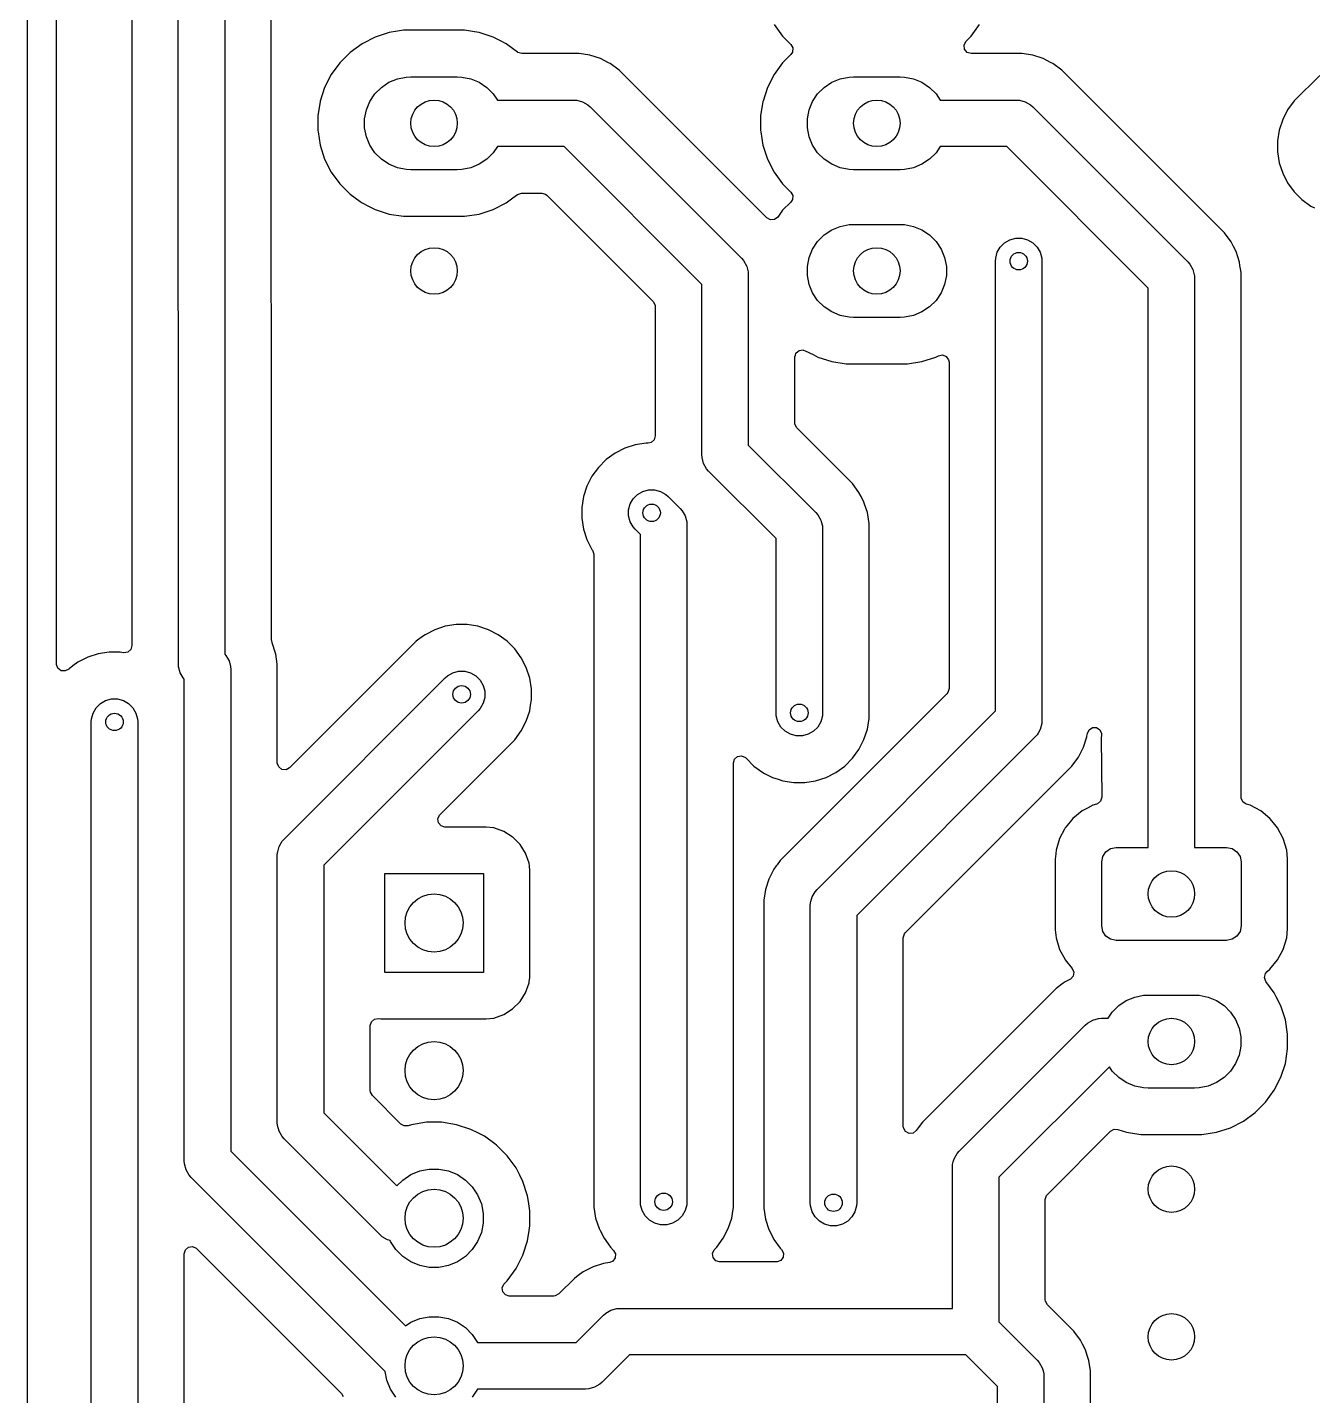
# Model space of a CAD drawing. Extents: x 44.5 to 133, y -119 to -55.5.
# Drawn here: x 44.5 to 66.62, y -96.09 to -72.55 of the extents above; entities that cross this region are included whole.
import ezdxf

# ---------------------------------------------------------------- set-up
doc = ezdxf.new("R2010")
doc.units = 0
doc.layers.add('BLACK', color=7, linetype='CONTINUOUS')

msp = doc.modelspace()

# ---------------------------------------------------------------- linework, layer by layer
at = {"layer": 'BLACK', "linetype": 'CONTINUOUS'}
for p, q in [((44.5, -119), (44.5, -55.5)), ((45.0005, -83.502375), (45.0005, -56.1245)), ((46.2968, -63.282357), (46.2968, -77.497636)), ((47.0973, -77.403156), (47.0973, -63.376844)), ((47.8973, -63.54253), (47.8973, -77.364661)), ((48.6978, -77.284565), (48.6978, -63.925468)), ((57.351132, -72.498848), (57.499201, -72.702649)), ((60.740793, -72.702656), (60.88887, -72.498845)), ((50.485616, -72.71676), (50.261151, -72.831132)), ((50.725214, -72.63891), (50.485616, -72.71676)), ((50.868555, -72.616207), (50.725214, -72.63891)), ((50.974038, -72.5995), (50.868555, -72.616207)), ((52.025962, -72.5995), (50.974038, -72.5995)), ((52.194228, -72.626151), (52.025962, -72.5995)), ((52.274785, -72.63891), (52.194228, -72.626151)), ((52.514383, -72.71676), (52.274785, -72.63891)), ((52.653842, -72.787819), (52.514383, -72.71676)), ((57.499201, -72.702649), (57.499205, -72.702654)), ((57.499205, -72.702654), (57.63887, -72.842319)), ((60.65563, -72.787819), (60.697488, -72.745961)), ((60.697488, -72.745961), (60.740793, -72.702656)), ((50.057345, -72.979205), (49.879205, -73.157345)), ((50.05735, -72.979201), (50.057345, -72.979205)), ((50.261151, -72.831132), (50.05735, -72.979201)), ((52.738845, -72.83113), (52.653842, -72.787819)), ((52.738847, -72.831131), (52.738845, -72.83113)), ((52.738848, -72.831132), (52.738847, -72.831131)), ((52.937993, -72.975818), (52.738848, -72.831132)), ((52.943839, -72.979815), (52.937993, -72.975818)), ((53.010878, -72.9995), (52.943839, -72.979815)), ((57.63887, -72.842319), (57.672355, -72.903642)), ((57.667371, -72.973334), (57.63887, -73.017681)), ((57.672355, -72.903642), (57.667371, -72.973334)), ((60.620573, -72.857853), (60.649598, -72.794297)), ((60.630517, -72.927011), (60.620573, -72.857853)), ((60.676272, -72.979815), (60.630517, -72.927011)), ((60.649598, -72.794297), (60.65563, -72.787819)), ((60.743311, -72.9995), (60.676272, -72.979815)), ((49.879201, -73.15735), (49.731132, -73.361151)), ((49.879205, -73.157345), (49.879201, -73.15735)), ((53.996181, -72.9995), (53.010878, -72.9995)), ((53.996186, -72.9995), (53.996181, -72.9995)), ((54.182818, -73.029059), (53.996186, -72.9995)), ((54.362536, -73.087454), (54.182818, -73.029059)), ((54.499713, -73.15735), (54.362536, -73.087454)), ((54.530899, -73.17324), (54.499713, -73.15735)), ((54.683774, -73.28431), (54.530899, -73.17324)), ((57.499201, -73.15735), (57.351132, -73.361151)), ((57.499205, -73.157345), (57.499201, -73.15735)), ((57.63887, -73.017681), (57.499205, -73.157345)), ((61.616181, -72.9995), (60.743311, -72.9995)), ((61.616186, -72.9995), (61.616181, -72.9995)), ((61.802818, -73.029059), (61.616186, -72.9995)), ((61.982536, -73.087454), (61.802818, -73.029059)), ((62.119713, -73.15735), (61.982536, -73.087454)), ((62.150899, -73.17324), (62.119713, -73.15735)), ((62.303774, -73.28431), (62.150899, -73.17324)), ((49.731132, -73.361151), (49.61676, -73.585616)), ((50.722883, -73.494463), (50.867772, -73.434448)), ((50.867772, -73.434448), (51.021586, -73.403852)), ((51.021586, -73.403852), (51.1, -73.4)), ((51.1, -73.4), (51.9, -73.4)), ((51.9, -73.4), (51.978414, -73.403852)), ((51.978414, -73.403852), (52.132228, -73.434448)), ((52.132228, -73.434448), (52.277117, -73.494463)), ((54.683776, -73.284312), (54.683774, -73.28431)), ((57.227212, -75.827748), (54.683776, -73.284312)), ((57.351132, -73.361151), (57.23676, -73.585616)), ((58.342883, -73.494463), (58.487772, -73.434448)), ((58.487772, -73.434448), (58.641586, -73.403852)), ((58.641586, -73.403852), (58.72, -73.4)), ((58.72, -73.4), (59.52, -73.4)), ((59.52, -73.4), (59.598414, -73.403852)), ((59.598414, -73.403852), (59.752228, -73.434448)), ((59.752228, -73.434448), (59.897117, -73.494463)), ((65.10569, -76.086226), (62.303774, -73.28431)), ((66.741481, -73.375355), (66.301612, -73.815223)), ((49.61676, -73.585616), (49.541835, -73.816213)), ((50.481592, -73.692485), (50.592485, -73.581592)), ((50.592485, -73.581592), (50.722883, -73.494463)), ((52.277117, -73.494463), (52.407515, -73.581592)), ((52.407515, -73.581592), (52.518408, -73.692485)), ((57.23676, -73.585616), (57.161835, -73.816213)), ((58.101592, -73.692485), (58.212485, -73.581592)), ((58.212485, -73.581592), (58.342883, -73.494463)), ((59.897117, -73.494463), (60.027515, -73.581592)), ((60.027515, -73.581592), (60.138408, -73.692485)), ((49.53891, -73.825215), (49.4995, -74.074038)), ((49.541835, -73.816213), (49.53891, -73.825215)), ((50.334448, -73.967772), (50.394463, -73.822883)), ((50.394463, -73.822883), (50.481592, -73.692485)), ((52.518408, -73.692485), (52.590247, -73.8)), ((52.590247, -73.8), (53.9017, -73.8)), ((53.9017, -73.8), (53.95391, -73.803422)), ((53.95391, -73.803422), (54.054774, -73.830448)), ((54.054774, -73.830448), (54.145205, -73.882659)), ((54.145205, -73.882659), (54.184543, -73.917157)), ((54.184543, -73.917157), (56.790643, -76.523257)), ((57.15891, -73.825215), (57.1195, -74.074038)), ((57.161835, -73.816213), (57.15891, -73.825215)), ((57.954448, -73.967772), (58.014463, -73.822883)), ((58.014463, -73.822883), (58.101592, -73.692485)), ((60.138408, -73.692485), (60.210247, -73.8)), ((60.210247, -73.8), (61.5217, -73.8)), ((61.5217, -73.8), (61.57391, -73.803422)), ((61.57391, -73.803422), (61.674774, -73.830448)), ((61.674774, -73.830448), (61.765205, -73.882659)), ((61.765205, -73.882659), (61.804543, -73.917157)), ((61.804543, -73.917157), (64.472843, -76.585457)), ((66.301612, -73.815223), (66.19054, -73.9681)), ((49.4995, -74.074038), (49.4995, -74.325962)), ((50.303852, -74.121586), (50.334448, -73.967772)), ((50.303852, -74.278414), (50.303852, -74.121586)), ((57.1195, -74.074038), (57.1195, -74.325962)), ((57.923852, -74.121586), (57.954448, -73.967772)), ((57.923852, -74.278414), (57.923852, -74.121586)), ((66.104754, -74.136463), (66.046359, -74.316181)), ((66.19054, -73.9681), (66.104754, -74.136463)), ((49.4995, -74.325962), (49.503238, -74.34956)), ((49.503238, -74.34956), (49.53891, -74.574785)), ((50.334448, -74.432228), (50.303852, -74.278414)), ((57.1195, -74.325962), (57.123238, -74.34956)), ((57.123238, -74.34956), (57.15891, -74.574785)), ((57.954448, -74.432228), (57.923852, -74.278414)), ((66.046359, -74.316181), (66.0168, -74.502813)), ((49.53891, -74.574785), (49.61676, -74.814383)), ((50.394463, -74.577117), (50.334448, -74.432228)), ((50.481592, -74.707515), (50.394463, -74.577117)), ((52.590247, -74.6), (52.518408, -74.707515)), ((53.736014, -74.6), (52.590247, -74.6)), ((56.1078, -76.971786), (53.736014, -74.6)), ((57.15891, -74.574785), (57.23676, -74.814383)), ((58.014463, -74.577117), (57.954448, -74.432228)), ((58.101592, -74.707515), (58.014463, -74.577117)), ((60.210247, -74.6), (60.138408, -74.707515)), ((61.356014, -74.6), (60.210247, -74.6)), ((63.79, -77.033986), (61.356014, -74.6)), ((66.0168, -74.502813), (66.0168, -74.691786)), ((49.61676, -74.814383), (49.731132, -75.038848)), ((50.592485, -74.818408), (50.481592, -74.707515)), ((50.722883, -74.905537), (50.592485, -74.818408)), ((52.407515, -74.818408), (52.277117, -74.905537)), ((52.518408, -74.707515), (52.407515, -74.818408)), ((57.23676, -74.814383), (57.351132, -75.038848)), ((58.212485, -74.818408), (58.101592, -74.707515)), ((58.342883, -74.905537), (58.212485, -74.818408)), ((60.027515, -74.818408), (59.897117, -74.905537)), ((60.138408, -74.707515), (60.027515, -74.818408)), ((66.0168, -74.691786), (66.046359, -74.878418)), ((49.731132, -75.038848), (49.879201, -75.242649)), ((50.867772, -74.965552), (50.722883, -74.905537)), ((51.021586, -74.996148), (50.867772, -74.965552)), ((51.1, -75), (51.021586, -74.996148)), ((51.9, -75), (51.1, -75)), ((51.978414, -74.996148), (51.9, -75)), ((52.132228, -74.965552), (51.978414, -74.996148)), ((52.277117, -74.905537), (52.132228, -74.965552)), ((57.351132, -75.038848), (57.499201, -75.242649)), ((58.487772, -74.965552), (58.342883, -74.905537)), ((58.641586, -74.996148), (58.487772, -74.965552)), ((58.72, -75), (58.641586, -74.996148)), ((59.52, -75), (58.72, -75)), ((59.598414, -74.996148), (59.52, -75)), ((59.752228, -74.965552), (59.598414, -74.996148)), ((59.897117, -74.905537), (59.752228, -74.965552)), ((66.046359, -74.878418), (66.104754, -75.058136)), ((66.104754, -75.058136), (66.19054, -75.226499)), ((49.879201, -75.242649), (49.879205, -75.242654)), ((49.879205, -75.242654), (50.057345, -75.420794)), ((57.499201, -75.242649), (57.499205, -75.242654)), ((57.499205, -75.242654), (57.63887, -75.382319)), ((66.19054, -75.226499), (66.30161, -75.379374)), ((50.057345, -75.420794), (50.05735, -75.420798)), ((50.05735, -75.420798), (50.229594, -75.54594)), ((50.229594, -75.54594), (50.261155, -75.56887)), ((50.261155, -75.56887), (50.36947, -75.624059)), ((52.514379, -75.683241), (52.738845, -75.56887)), ((52.738845, -75.56887), (52.854986, -75.484489)), ((52.854986, -75.484489), (52.937993, -75.424182)), ((52.937993, -75.424182), (53.003799, -75.400702)), ((53.003799, -75.400702), (53.010878, -75.4005)), ((53.010878, -75.4005), (53.353074, -75.4005)), ((53.353074, -75.4005), (53.420113, -75.420185)), ((53.420113, -75.420185), (53.440755, -75.436819)), ((53.440755, -75.436819), (55.270981, -77.267045)), ((57.63887, -75.557681), (57.499205, -75.697345)), ((57.63887, -75.382319), (57.672355, -75.443642)), ((57.667371, -75.513334), (57.63887, -75.557681)), ((57.672355, -75.443642), (57.667371, -75.513334)), ((66.30161, -75.379374), (66.435226, -75.51299)), ((66.435226, -75.51299), (66.588101, -75.62406)), ((50.36947, -75.624059), (50.485616, -75.683239)), ((50.485616, -75.683239), (50.485618, -75.683239)), ((50.485618, -75.683239), (50.485621, -75.683241)), ((50.485621, -75.683241), (50.725215, -75.76109)), ((50.725215, -75.76109), (50.974038, -75.8005)), ((50.974038, -75.8005), (50.974039, -75.8005)), ((50.974039, -75.8005), (52.025961, -75.8005)), ((52.025961, -75.8005), (52.025962, -75.8005)), ((52.025962, -75.8005), (52.274785, -75.76109)), ((52.274785, -75.76109), (52.514379, -75.683241)), ((57.499205, -75.697345), (57.415211, -75.812953)), ((66.588101, -75.62406), (66.652769, -75.65701)), ((57.228472, -75.828991), (57.227212, -75.827748)), ((57.290267, -75.861597), (57.228472, -75.828991)), ((57.359881, -75.855618), (57.290267, -75.861597)), ((57.415211, -75.812953), (57.359881, -75.855618)), ((58.212485, -76.121592), (58.342883, -76.034463)), ((58.342883, -76.034463), (58.487772, -75.974448)), ((58.487772, -75.974448), (58.641586, -75.943852)), ((58.641586, -75.943852), (58.72, -75.94)), ((58.72, -75.94), (59.52, -75.94)), ((59.52, -75.94), (59.598414, -75.943852)), ((59.598414, -75.943852), (59.752228, -75.974448)), ((59.752228, -75.974448), (59.897117, -76.034463)), ((59.897117, -76.034463), (60.027515, -76.121592)), ((58.014463, -76.362883), (58.101592, -76.232485)), ((58.101592, -76.232485), (58.212485, -76.121592)), ((60.027515, -76.121592), (60.138408, -76.232485)), ((60.138408, -76.232485), (60.225537, -76.362883)), ((61.245159, -76.329195), (61.318995, -76.255359)), ((61.318995, -76.255359), (61.409427, -76.203148)), ((61.409427, -76.203148), (61.51029, -76.176122)), ((61.51029, -76.176122), (61.61471, -76.176122)), ((61.61471, -76.176122), (61.715573, -76.203148)), ((61.715573, -76.203148), (61.806005, -76.255359)), ((61.806005, -76.255359), (61.879841, -76.329195)), ((65.21676, -76.239101), (65.10569, -76.086226)), ((65.25729, -76.318647), (65.21676, -76.239101)), ((57.923852, -76.661586), (57.954448, -76.507772)), ((57.954448, -76.507772), (58.014463, -76.362883)), ((60.225537, -76.362883), (60.285552, -76.507772)), ((60.285552, -76.507772), (60.316148, -76.661586)), ((61.165922, -76.52049), (61.192948, -76.419627)), ((61.192948, -76.419627), (61.245159, -76.329195)), ((61.879841, -76.329195), (61.932052, -76.419627)), ((61.932052, -76.419627), (61.959078, -76.52049)), ((65.302545, -76.407463), (65.25729, -76.318647)), ((65.302545, -76.407465), (65.302545, -76.407463)), ((65.302547, -76.407468), (65.302545, -76.407465)), ((65.36094, -76.587182), (65.302547, -76.407468)), ((56.790643, -76.523257), (56.825141, -76.562595)), ((56.825141, -76.562595), (56.877352, -76.653026)), ((56.877352, -76.653026), (56.879732, -76.66191)), ((56.879732, -76.66191), (56.904378, -76.75389)), ((57.923852, -76.818414), (57.923852, -76.661586)), ((60.316148, -76.661586), (60.316148, -76.818414)), ((61.1625, -76.5727), (61.165922, -76.52049)), ((61.1625, -84.310914), (61.1625, -76.5727)), ((61.959078, -76.52049), (61.9625, -76.5727)), ((61.9625, -76.5727), (61.9625, -84.4766)), ((64.472843, -76.585457), (64.507341, -76.624795)), ((64.507341, -76.624795), (64.559552, -76.715226)), ((64.559552, -76.715226), (64.583901, -76.8061)), ((65.3702, -76.645651), (65.36094, -76.587182)), ((65.384253, -76.734377), (65.3702, -76.645651)), ((65.384253, -76.734378), (65.384253, -76.734377)), ((65.3905, -76.773819), (65.384253, -76.734378)), ((56.1078, -79.901), (56.1078, -76.971786)), ((56.904378, -76.75389), (56.9078, -76.8061)), ((56.9078, -76.8061), (56.9078, -79.735314)), ((57.954448, -76.972228), (57.923852, -76.818414)), ((58.014463, -77.117117), (57.954448, -76.972228)), ((60.285552, -76.972228), (60.225537, -77.117117)), ((60.316148, -76.818414), (60.285552, -76.972228)), ((64.583901, -76.8061), (64.586578, -76.81609)), ((64.586578, -76.81609), (64.59, -76.8683)), ((64.59, -76.8683), (64.59, -86.66)), ((65.3905, -85.796253), (65.3905, -76.773819)), ((58.101592, -77.247515), (58.014463, -77.117117)), ((60.225537, -77.117117), (60.138408, -77.247515)), ((63.79, -86.66), (63.79, -77.033986)), ((47.1, -77.44435), (47.0973, -77.403156)), ((47.1, -83.5), (47.1, -77.44435)), ((47.8973, -77.364661), (47.9, -77.405856)), ((47.9, -77.405856), (47.9, -83.336581)), ((48.699326, -77.30396), (48.6978, -77.284565)), ((48.7005, -77.311373), (48.699326, -77.30396)), ((48.7005, -83.084792), (48.7005, -77.311373)), ((55.270981, -77.267045), (55.304466, -77.328368)), ((55.304466, -77.328368), (55.3073, -77.354726)), ((55.3073, -77.354726), (55.3073, -79.578)), ((58.212485, -77.358408), (58.101592, -77.247515)), ((58.342883, -77.445537), (58.212485, -77.358408)), ((58.487772, -77.505552), (58.342883, -77.445537)), ((59.897117, -77.445537), (59.752228, -77.505552)), ((60.027515, -77.358408), (59.897117, -77.445537)), ((60.138408, -77.247515), (60.027515, -77.358408)), ((46.2968, -77.497636), (46.297973, -77.505042)), ((46.297973, -77.505042), (46.2995, -77.52444)), ((46.2995, -77.52444), (46.2995, -83.186786)), ((58.641586, -77.536148), (58.487772, -77.505552)), ((58.72, -77.54), (58.641586, -77.536148)), ((59.52, -77.54), (58.72, -77.54)), ((59.598414, -77.536148), (59.52, -77.54)), ((59.752228, -77.505552), (59.598414, -77.536148)), ((57.718861, -78.187178), (57.727985, -78.156106)), ((57.727985, -78.156106), (57.730064, -78.154304)), ((57.730064, -78.154304), (57.730952, -78.151699)), ((57.730952, -78.151699), (57.756321, -78.131552)), ((57.756321, -78.131552), (57.780789, -78.110351)), ((57.780789, -78.110351), (57.783511, -78.109959)), ((57.783511, -78.109959), (57.785667, -78.108248)), ((57.785667, -78.108248), (57.817887, -78.105016)), ((57.817887, -78.105016), (57.849947, -78.100407)), ((57.849947, -78.100407), (57.853288, -78.101466)), ((57.853288, -78.101466), (57.855188, -78.101276)), ((57.855188, -78.101276), (57.888589, -78.112658)), ((57.888589, -78.112658), (58.021467, -78.180362)), ((57.7083, -78.223145), (57.709075, -78.220504)), ((57.7083, -79.352374), (57.7083, -78.223145)), ((57.708414, -78.217834), (57.718861, -78.187178)), ((57.709075, -78.220504), (57.708414, -78.217834)), ((58.021467, -78.180362), (58.105616, -78.223239)), ((58.105616, -78.223239), (58.105618, -78.223239)), ((58.105618, -78.223239), (58.105621, -78.223241)), ((58.105621, -78.223241), (58.345215, -78.30109)), ((58.345215, -78.30109), (58.594038, -78.3405)), ((58.594038, -78.3405), (58.594039, -78.3405)), ((58.594039, -78.3405), (59.645961, -78.3405)), ((59.645961, -78.3405), (59.645962, -78.3405)), ((59.645962, -78.3405), (59.894785, -78.30109)), ((59.894785, -78.30109), (60.134379, -78.223241)), ((60.134379, -78.223241), (60.181705, -78.199126)), ((60.181705, -78.199126), (60.250374, -78.186231)), ((60.250374, -78.186231), (60.315114, -78.212507)), ((60.315114, -78.212507), (60.355372, -78.269613)), ((60.355372, -78.269613), (60.362, -78.309612)), ((60.362, -78.309612), (60.362, -83.927974)), ((57.711134, -79.378732), (57.7083, -79.352374)), ((57.744619, -79.440055), (57.711134, -79.378732)), ((58.568073, -80.26351), (57.744619, -79.440055)), ((54.783263, -79.789954), (54.6149, -79.87574)), ((54.962981, -79.731559), (54.783263, -79.789954)), ((55.149614, -79.702), (54.962981, -79.731559)), ((55.1833, -79.702), (55.149614, -79.702)), ((55.234811, -79.690794), (55.1833, -79.702)), ((55.287615, -79.645039), (55.234811, -79.690794)), ((55.3073, -79.578), (55.287615, -79.645039)), ((56.9078, -79.735314), (58.068843, -80.896357)), ((54.462023, -79.986812), (54.328412, -80.120423)), ((54.6149, -79.87574), (54.462023, -79.986812)), ((56.111222, -79.95321), (56.1078, -79.901)), ((56.138248, -80.054074), (56.111222, -79.95321)), ((54.21734, -80.2733), (54.131554, -80.441663)), ((54.328412, -80.120423), (54.21734, -80.2733)), ((56.190459, -80.144505), (56.138248, -80.054074)), ((56.224957, -80.183843), (56.190459, -80.144505)), ((57.386, -81.344886), (56.224957, -80.183843)), ((58.70169, -80.397127), (58.568073, -80.26351)), ((54.131554, -80.441663), (54.073159, -80.621381)), ((55.091026, -80.532948), (55.19189, -80.505922)), ((55.19189, -80.505922), (55.29631, -80.505922)), ((55.29631, -80.505922), (55.397174, -80.532948)), ((58.81276, -80.550001), (58.70169, -80.397127)), ((54.073159, -80.621381), (54.0436, -80.808013)), ((54.847522, -80.85029), (54.874548, -80.749426)), ((54.874548, -80.749426), (54.926759, -80.658995)), ((54.926759, -80.658995), (55.000595, -80.585159)), ((55.000595, -80.585159), (55.091026, -80.532948)), ((55.397174, -80.532948), (55.487605, -80.585159)), ((55.487605, -80.585159), (55.526943, -80.619657)), ((55.526943, -80.619657), (55.734143, -80.826857)), ((58.84913, -80.621381), (58.81276, -80.550001)), ((58.898545, -80.718363), (58.84913, -80.621381)), ((58.898545, -80.718365), (58.898545, -80.718363)), ((58.898547, -80.718368), (58.898545, -80.718365)), ((58.910374, -80.754768), (58.898547, -80.718368)), ((54.0436, -80.808013), (54.0436, -80.996986)), ((54.847522, -80.95471), (54.847522, -80.85029)), ((54.874548, -81.055574), (54.847522, -80.95471)), ((55.734143, -80.826857), (55.768641, -80.866195)), ((55.768641, -80.866195), (55.820852, -80.956626)), ((55.820852, -80.956626), (55.820852, -80.956627)), ((55.820852, -80.956627), (55.847878, -81.05749)), ((58.068843, -80.896357), (58.103341, -80.935695)), ((58.103341, -80.935695), (58.155552, -81.026126)), ((58.95694, -80.898081), (58.910374, -80.754768)), ((58.9865, -81.084713), (58.95694, -80.898081)), ((54.0436, -80.996986), (54.073159, -81.183618)), ((54.073159, -81.183618), (54.131554, -81.363336)), ((54.926759, -81.146005), (54.874548, -81.055574)), ((54.961257, -81.185343), (54.926759, -81.146005)), ((55.0513, -81.275386), (54.961257, -81.185343)), ((55.847878, -81.05749), (55.8513, -81.1097)), ((55.8513, -81.1097), (55.8513, -92.7562)), ((58.155552, -81.026126), (58.161933, -81.049941)), ((58.161933, -81.049941), (58.182578, -81.12699)), ((58.182578, -81.12699), (58.186, -81.1792)), ((58.186, -81.1792), (58.186, -84.3442)), ((58.9865, -84.438686), (58.9865, -81.084713)), ((54.131554, -81.363336), (54.211277, -81.519799)), ((55.0513, -92.7562), (55.0513, -81.275386)), ((57.386, -84.3442), (57.386, -81.344886)), ((54.211277, -81.519799), (54.21734, -81.531699)), ((54.21734, -81.531699), (54.217344, -81.531704)), ((54.217344, -81.531704), (54.227118, -81.545157)), ((54.227118, -81.545157), (54.250598, -81.610964)), ((54.250598, -81.610964), (54.2508, -81.618042)), ((54.2508, -81.618042), (54.2508, -92.850686)), ((51.693081, -82.854859), (51.513363, -82.913254)), ((51.879714, -82.8253), (51.693081, -82.854859)), ((51.879719, -82.8253), (51.879714, -82.8253)), ((52.068682, -82.8253), (51.879719, -82.8253)), ((52.068687, -82.8253), (52.068682, -82.8253)), ((52.255314, -82.854859), (52.068687, -82.8253)), ((52.255316, -82.854859), (52.255314, -82.854859)), ((52.255318, -82.85486), (52.255316, -82.854859)), ((52.435032, -82.913253), (52.255318, -82.85486)), ((48.712621, -83.135281), (48.7005, -83.084792)), ((51.298672, -83.0327), (51.192127, -83.11011)), ((51.345, -82.99904), (51.298672, -83.0327)), ((51.513363, -82.913254), (51.345, -82.99904)), ((52.603399, -82.99904), (52.435032, -82.913253)), ((52.756274, -83.11011), (52.603399, -82.99904)), ((45.718881, -83.329059), (45.539163, -83.387454)), ((45.905514, -83.2995), (45.718881, -83.329059)), ((45.905519, -83.2995), (45.905514, -83.2995)), ((46.094481, -83.2995), (45.905519, -83.2995)), ((46.094486, -83.2995), (46.094481, -83.2995)), ((46.156102, -83.309259), (46.094486, -83.2995)), ((46.157853, -83.309524), (46.156102, -83.309259)), ((46.227011, -83.29958), (46.157853, -83.309524)), ((46.279815, -83.253825), (46.227011, -83.29958)), ((46.2995, -83.186786), (46.279815, -83.253825)), ((47.9, -83.336581), (47.918341, -83.357495)), ((48.711684, -83.13567), (48.712621, -83.135281)), ((48.713547, -83.140169), (48.711684, -83.13567)), ((48.771939, -83.319877), (48.713547, -83.140169)), ((48.771939, -83.319878), (48.771939, -83.319877)), ((48.77194, -83.319882), (48.771939, -83.319878)), ((48.774339, -83.335032), (48.77194, -83.319882)), ((48.8015, -83.506513), (48.774339, -83.335032)), ((51.192124, -83.110112), (49.013181, -85.289055)), ((51.192125, -83.110112), (51.192124, -83.110112)), ((51.192127, -83.11011), (51.192125, -83.110112)), ((52.88989, -83.243726), (52.756274, -83.11011)), ((53.00096, -83.396601), (52.88989, -83.243726)), ((45.000816, -83.511221), (45.0005, -83.502375)), ((45.025233, -83.576685), (45.000816, -83.511221)), ((45.081166, -83.618557), (45.025233, -83.576685)), ((45.283579, -83.53661), (45.217927, -83.58431)), ((45.3708, -83.47324), (45.283579, -83.53661)), ((45.539163, -83.387454), (45.3708, -83.47324)), ((47.103422, -83.55221), (47.1, -83.5)), ((47.130448, -83.653074), (47.103422, -83.55221)), ((47.918341, -83.357495), (47.970552, -83.447927)), ((47.970552, -83.447927), (47.997578, -83.54879)), ((47.997578, -83.54879), (48.001, -83.601)), ((48.8015, -85.201374), (48.8015, -83.506513)), ((53.086747, -83.564968), (53.00096, -83.396601)), ((53.14514, -83.744682), (53.086747, -83.564968)), ((45.150858, -83.623541), (45.081166, -83.618557)), ((45.212181, -83.590056), (45.150858, -83.623541)), ((45.217924, -83.584312), (45.212181, -83.590056)), ((45.217925, -83.584312), (45.217924, -83.584312)), ((45.217927, -83.58431), (45.217925, -83.584312)), ((47.182659, -83.743505), (47.130448, -83.653074)), ((47.201, -83.764419), (47.182659, -83.743505)), ((47.201, -92.0541), (47.201, -83.764419)), ((48.001, -83.601), (48.001, -91.888414)), ((48.919157, -86.515157), (51.691357, -83.742957)), ((51.691357, -83.742957), (51.730695, -83.708459)), ((51.730695, -83.708459), (51.821126, -83.656248)), ((51.821126, -83.656248), (51.92199, -83.629222)), ((51.92199, -83.629222), (52.02641, -83.629222)), ((52.02641, -83.629222), (52.127274, -83.656248)), ((52.127274, -83.656248), (52.217705, -83.708459)), ((52.217705, -83.708459), (52.291541, -83.782295)), ((52.291541, -83.782295), (52.343752, -83.872726)), ((53.14514, -83.744685), (53.14514, -83.744682)), ((53.1747, -83.931312), (53.14514, -83.744685)), ((52.343752, -83.872726), (52.370778, -83.97359)), ((52.370778, -83.97359), (52.370778, -84.07801)), ((53.1747, -84.120286), (53.1747, -83.931312)), ((60.325681, -84.015655), (57.458908, -86.882427)), ((60.342315, -83.995013), (60.325681, -84.015655)), ((60.362, -83.927974), (60.342315, -83.995013)), ((45.630448, -84.346927), (45.682659, -84.256495)), ((45.682659, -84.256495), (45.756495, -84.182659)), ((45.756495, -84.182659), (45.846927, -84.130448)), ((45.846927, -84.130448), (45.94779, -84.103422)), ((45.94779, -84.103422), (46.05221, -84.103422)), ((46.05221, -84.103422), (46.153073, -84.130448)), ((46.153073, -84.130448), (46.243505, -84.182659)), ((46.243505, -84.182659), (46.317341, -84.256495)), ((46.317341, -84.256495), (46.369552, -84.346927)), ((52.291541, -84.269305), (52.257043, -84.308643)), ((52.343752, -84.178874), (52.291541, -84.269305)), ((52.370778, -84.07801), (52.343752, -84.178874)), ((53.14514, -84.306918), (53.160556, -84.209586)), ((53.160556, -84.209586), (53.1747, -84.120286)), ((45.6, -84.5), (45.603422, -84.44779)), ((45.6, -106.5), (45.6, -84.5)), ((45.603422, -84.44779), (45.630448, -84.346927)), ((46.369552, -84.346927), (46.396578, -84.44779)), ((46.396578, -84.44779), (46.4, -84.5)), ((46.4, -84.5), (46.4, -106.334314)), ((52.257043, -84.308643), (49.602, -86.963686)), ((53.00096, -84.654999), (53.086747, -84.486632)), ((53.086747, -84.486632), (53.14514, -84.306918)), ((57.389422, -84.39641), (57.386, -84.3442)), ((57.416448, -84.497273), (57.389422, -84.39641)), ((57.468659, -84.587705), (57.416448, -84.497273)), ((58.091757, -87.381657), (61.1625, -84.310914)), ((58.155552, -84.497273), (58.103341, -84.587705)), ((58.182578, -84.39641), (58.155552, -84.497273)), ((58.186, -84.3442), (58.182578, -84.39641)), ((58.968983, -84.549281), (58.9865, -84.438686)), ((61.9625, -84.4766), (61.959078, -84.52881)), ((52.88989, -84.807873), (53.00096, -84.654999)), ((57.542495, -84.661541), (57.468659, -84.587705)), ((57.632927, -84.713752), (57.542495, -84.661541)), ((57.73379, -84.740778), (57.632927, -84.713752)), ((57.83821, -84.740778), (57.73379, -84.740778)), ((57.939073, -84.713752), (57.83821, -84.740778)), ((58.029505, -84.661541), (57.939073, -84.713752)), ((58.103341, -84.587705), (58.029505, -84.661541)), ((58.898547, -84.805032), (58.95694, -84.625318)), ((58.95694, -84.625318), (58.968983, -84.549281)), ((61.879841, -84.720105), (61.845342, -84.759443)), ((61.895602, -84.692806), (61.879841, -84.720105)), ((61.932052, -84.629673), (61.895602, -84.692806)), ((61.959078, -84.52881), (61.932052, -84.629673)), ((62.73344, -84.757718), (62.735814, -84.742728)), ((62.735814, -84.742728), (62.743027, -84.697185)), ((62.743027, -84.697185), (62.772957, -84.634051)), ((62.772957, -84.634051), (62.832269, -84.597121)), ((62.832269, -84.597121), (62.902131, -84.598119)), ((62.902131, -84.598119), (62.960364, -84.63673)), ((62.960364, -84.63673), (62.988478, -84.700694)), ((62.987973, -84.735984), (62.982355, -84.771451)), ((62.988478, -84.700694), (62.987973, -84.735984)), ((51.91893, -85.778834), (52.88989, -84.807873)), ((58.70169, -85.126273), (58.81276, -84.973399)), ((61.845342, -84.759443), (58.7746, -87.830185)), ((58.81276, -84.973399), (58.898547, -84.805032)), ((62.58926, -85.105799), (62.675047, -84.937432)), ((62.675047, -84.937432), (62.73344, -84.757718)), ((62.982355, -84.771451), (62.989497, -85.795388)), ((48.801816, -85.21022), (48.8015, -85.201374)), ((48.826233, -85.275684), (48.801816, -85.21022)), ((56.6518, -85.206546), (56.671485, -85.139507)), ((56.6518, -92.850686), (56.6518, -85.206546)), ((56.671485, -85.139507), (56.724289, -85.093752)), ((56.724289, -85.093752), (56.793447, -85.083808)), ((56.793447, -85.083808), (56.857003, -85.112833)), ((56.857003, -85.112833), (56.870099, -85.126024)), ((56.870099, -85.126024), (56.8703, -85.12626)), ((56.8703, -85.12626), (56.87031, -85.126273)), ((56.87031, -85.126273), (57.003927, -85.25989)), ((58.568073, -85.25989), (58.70169, -85.126273)), ((62.47819, -85.258674), (62.58926, -85.105799)), ((48.882166, -85.317556), (48.826233, -85.275684)), ((48.951858, -85.32254), (48.882166, -85.317556)), ((49.013181, -85.289055), (48.951858, -85.32254)), ((57.003927, -85.25989), (57.156801, -85.37096)), ((57.156801, -85.37096), (57.187206, -85.386452)), ((57.187206, -85.386452), (57.325163, -85.456745)), ((57.325163, -85.456745), (57.325165, -85.456745)), ((57.325165, -85.456745), (57.325168, -85.456747)), ((57.325168, -85.456747), (57.421497, -85.488046)), ((58.067118, -85.51514), (58.246832, -85.456747)), ((58.246832, -85.456747), (58.415199, -85.37096)), ((58.415199, -85.37096), (58.568073, -85.25989)), ((61.032798, -86.704066), (62.47819, -85.258674)), ((57.421497, -85.488046), (57.504881, -85.51514)), ((57.504881, -85.51514), (57.691514, -85.5447)), ((57.691514, -85.5447), (57.691519, -85.5447)), ((57.691519, -85.5447), (57.880486, -85.5447)), ((57.880486, -85.5447), (58.067118, -85.51514)), ((51.599945, -86.097819), (51.91893, -85.778834)), ((62.901496, -85.914913), (62.836047, -85.934767)), ((62.917797, -85.908685), (62.901496, -85.914913)), ((62.97028, -85.862563), (62.917797, -85.908685)), ((62.989497, -85.795388), (62.97028, -85.862563)), ((65.391609, -85.812803), (65.3905, -85.796253)), ((65.420065, -85.876615), (65.391609, -85.812803)), ((65.478504, -85.914913), (65.420065, -85.876615)), ((65.543952, -85.934767), (65.478504, -85.914913)), ((51.564888, -86.167853), (51.593913, -86.104297)), ((51.574832, -86.237011), (51.564888, -86.167853)), ((51.593913, -86.104297), (51.599945, -86.097819)), ((62.493589, -86.163589), (62.373845, -86.3095)), ((62.653547, -86.032317), (62.493589, -86.163589)), ((62.653548, -86.032316), (62.653547, -86.032317)), ((62.65355, -86.032315), (62.653548, -86.032316)), ((62.743923, -85.984009), (62.65355, -86.032315)), ((62.836047, -85.934767), (62.743923, -85.984009)), ((65.543953, -85.934767), (65.543952, -85.934767)), ((65.543954, -85.934768), (65.543953, -85.934767)), ((65.72645, -86.032315), (65.543954, -85.934768)), ((65.726453, -86.032317), (65.72645, -86.032315)), ((65.88641, -86.163589), (65.726452, -86.032317)), ((65.726452, -86.032317), (65.726453, -86.032317)), ((65.945686, -86.235818), (65.88641, -86.163589)), ((51.620587, -86.289815), (51.574832, -86.237011)), ((51.687626, -86.3095), (51.620587, -86.289815)), ((52.394954, -86.3095), (51.687626, -86.3095)), ((52.39496, -86.3095), (52.394954, -86.3095)), ((52.529249, -86.32463), (52.39496, -86.3095)), ((52.529254, -86.324631), (52.529249, -86.32463)), ((52.699523, -86.384211), (52.529254, -86.324631)), ((52.846587, -86.476618), (52.699523, -86.384211)), ((62.349538, -86.347454), (62.264769, -86.506043)), ((62.362315, -86.32355), (62.349538, -86.347454)), ((62.373845, -86.3095), (62.362315, -86.32355)), ((66.017685, -86.32355), (65.945686, -86.235818)), ((66.115232, -86.506046), (66.017685, -86.32355)), ((48.832448, -86.644926), (48.884659, -86.554495)), ((48.884659, -86.554495), (48.919157, -86.515157)), ((52.852262, -86.480184), (52.846587, -86.476618)), ((52.979816, -86.607738), (52.852262, -86.480184)), ((53.075789, -86.760478), (52.979816, -86.607738)), ((62.264769, -86.506043), (62.204699, -86.704067)), ((66.1753, -86.704066), (66.115232, -86.506046)), ((48.802, -86.798), (48.805422, -86.74579)), ((48.802, -91.390944), (48.802, -86.798)), ((48.805422, -86.74579), (48.808789, -86.733223)), ((48.808789, -86.733223), (48.832448, -86.644926)), ((53.135368, -86.930745), (53.075789, -86.760478)), ((59.611419, -88.125445), (61.032798, -86.704066)), ((62.193251, -86.820298), (62.1895, -86.858392)), ((62.1895, -86.858392), (62.1895, -88.061608)), ((62.204699, -86.704067), (62.193251, -86.820298)), ((62.99, -86.91), (63.00903, -86.814329)), ((63.00903, -86.814329), (63.063223, -86.733223)), ((63.063223, -86.733223), (63.144329, -86.67903)), ((63.144329, -86.67903), (63.24, -86.66)), ((63.24, -86.66), (63.79, -86.66)), ((64.59, -86.66), (65.14, -86.66)), ((65.14, -86.66), (65.235671, -86.67903)), ((65.235671, -86.67903), (65.316777, -86.733223)), ((65.316777, -86.733223), (65.37097, -86.814329)), ((65.37097, -86.814329), (65.39, -86.91)), ((66.1905, -86.858392), (66.1753, -86.704066)), ((66.1905, -88.061608), (66.1905, -86.858392)), ((49.602, -86.963686), (49.602, -91.225258)), ((50.65, -88.81), (50.65, -87.11)), ((50.65, -87.11), (52.35, -87.11)), ((52.35, -87.11), (52.35, -88.81)), ((53.135369, -86.93075), (53.135368, -86.930745)), ((53.140645, -86.977576), (53.135369, -86.93075)), ((53.1505, -87.065046), (53.140645, -86.977576)), ((53.1505, -88.854954), (53.1505, -87.065046)), ((57.34784, -87.0353), (57.262054, -87.203663)), ((57.38978, -86.977576), (57.34784, -87.0353)), ((57.394535, -86.971031), (57.38978, -86.977576)), ((57.402942, -86.959458), (57.394535, -86.971031)), ((57.458906, -86.882429), (57.402942, -86.959458)), ((57.458908, -86.882427), (57.458906, -86.882429)), ((62.99, -88.01), (62.99, -86.91)), ((65.39, -86.91), (65.39, -88.01)), ((57.262054, -87.203663), (57.203659, -87.383381)), ((57.203659, -87.383381), (57.1741, -87.570013)), ((57.1741, -87.570013), (57.1741, -92.868886)), ((57.98393, -87.590242), (58.005048, -87.511426)), ((58.005048, -87.511426), (58.057259, -87.420995)), ((58.057259, -87.420995), (58.091757, -87.381657)), ((57.9746, -87.6645), (57.978022, -87.61229)), ((57.9746, -92.7744), (57.9746, -87.6645)), ((57.978022, -87.61229), (57.98393, -87.590242)), ((58.7746, -87.830185), (58.7746, -92.7744)), ((63.00903, -88.105671), (62.99, -88.01)), ((65.39, -88.01), (65.37097, -88.105671)), ((59.5751, -88.213126), (59.594785, -88.146087)), ((59.5751, -91.458385), (59.5751, -88.213126)), ((59.594785, -88.146087), (59.611419, -88.125445)), ((62.1895, -88.061608), (62.190943, -88.076255)), ((62.190943, -88.076255), (62.204699, -88.215932)), ((62.204699, -88.215932), (62.2047, -88.215934)), ((62.2047, -88.215934), (62.264768, -88.413954)), ((63.063223, -88.186777), (63.00903, -88.105671)), ((63.144329, -88.24097), (63.063223, -88.186777)), ((63.24, -88.26), (63.144329, -88.24097)), ((65.14, -88.26), (63.24, -88.26)), ((65.235671, -88.24097), (65.14, -88.26)), ((65.316777, -88.186777), (65.235671, -88.24097)), ((65.37097, -88.105671), (65.316777, -88.186777)), ((66.115232, -88.413954), (66.1753, -88.215934)), ((66.1753, -88.215934), (66.1905, -88.061608)), ((62.264768, -88.413954), (62.358493, -88.5893)), ((66.017685, -88.59645), (66.115232, -88.413954)), ((62.358493, -88.5893), (62.362317, -88.596453)), ((62.362317, -88.596453), (62.481882, -88.742144)), ((62.481882, -88.742144), (62.509195, -88.806454)), ((65.837948, -88.796181), (65.88641, -88.75641)), ((65.88641, -88.75641), (66.017685, -88.59645)), ((52.35, -88.81), (50.65, -88.81)), ((53.075789, -89.159522), (53.135368, -88.989255)), ((53.135368, -88.989255), (53.137173, -88.97324)), ((53.137173, -88.97324), (53.145547, -88.89891)), ((53.145547, -88.89891), (53.1505, -88.854954)), ((62.36, -88.97324), (62.329229, -88.995597)), ((62.442324, -88.931294), (62.36, -88.97324)), ((62.450251, -88.926882), (62.442324, -88.931294)), ((62.497404, -88.875322), (62.450251, -88.926882)), ((62.509195, -88.806454), (62.497404, -88.875322)), ((65.792816, -88.899112), (65.808641, -88.831058)), ((65.816296, -88.964918), (65.792816, -88.899112)), ((65.808641, -88.831058), (65.837948, -88.796181)), ((65.896427, -89.075209), (65.816296, -88.964918)), ((52.979816, -89.312262), (53.075789, -89.159522)), ((62.207124, -89.084312), (59.903708, -91.387727)), ((62.207125, -89.084312), (62.207124, -89.084312)), ((62.207127, -89.08431), (62.207125, -89.084312)), ((62.329229, -88.995597), (62.207127, -89.08431)), ((63.557772, -89.234448), (63.711586, -89.203852)), ((63.711586, -89.203852), (63.79, -89.2)), ((63.79, -89.2), (64.59, -89.2)), ((64.59, -89.2), (64.668414, -89.203852)), ((64.668414, -89.203852), (64.822228, -89.234448)), ((65.95887, -89.161155), (65.896427, -89.075209)), ((65.99349, -89.229101), (65.95887, -89.161155)), ((66.073239, -89.385616), (65.99349, -89.229101)), ((52.699522, -89.535789), (52.852262, -89.439816)), ((52.852262, -89.439816), (52.979816, -89.312262)), ((63.171592, -89.492485), (63.282485, -89.381592)), ((63.282485, -89.381592), (63.412883, -89.294463)), ((63.412883, -89.294463), (63.557772, -89.234448)), ((64.822228, -89.234448), (64.967117, -89.294463)), ((64.967117, -89.294463), (65.097515, -89.381592)), ((65.097515, -89.381592), (65.208408, -89.492485)), ((66.073239, -89.385618), (66.073239, -89.385616)), ((66.073241, -89.385621), (66.073239, -89.385618)), ((66.15109, -89.625215), (66.073241, -89.385621)), ((50.4025, -89.726434), (50.422185, -89.659395)), ((50.422185, -89.659395), (50.474989, -89.61364)), ((50.474989, -89.61364), (50.540383, -89.603214)), ((50.540383, -89.603214), (50.58489, -89.608229)), ((50.58489, -89.608229), (50.605044, -89.6105)), ((50.605044, -89.6105), (50.605046, -89.6105)), ((50.605046, -89.6105), (52.394957, -89.6105)), ((52.394957, -89.6105), (52.394958, -89.610499)), ((52.394958, -89.610499), (52.462104, -89.602934)), ((52.462104, -89.602934), (52.529249, -89.595369)), ((52.529249, -89.595369), (52.529252, -89.595368)), ((52.529252, -89.595368), (52.529255, -89.595368)), ((52.529255, -89.595368), (52.699522, -89.535789)), ((62.706358, -89.717157), (62.745695, -89.682659)), ((62.745695, -89.682659), (62.836127, -89.630448)), ((62.836127, -89.630448), (62.93699, -89.603422)), ((62.93699, -89.603422), (62.9892, -89.6)), ((62.9892, -89.6), (63.099753, -89.6)), ((63.099753, -89.6), (63.171592, -89.492485)), ((65.208408, -89.492485), (65.295537, -89.622883)), ((65.295537, -89.622883), (65.355552, -89.767772)), ((66.1905, -89.874038), (66.15109, -89.625215)), ((50.4025, -90.842318), (50.4025, -89.726434)), ((60.536557, -91.886957), (62.706358, -89.717157)), ((65.355552, -89.767772), (65.386148, -89.921586)), ((65.386148, -89.921586), (65.386148, -90.078414)), ((66.1905, -90.125962), (66.1905, -89.874038)), ((65.386148, -90.078414), (65.355552, -90.232228)), ((66.15109, -90.374785), (66.1905, -90.125962)), ((65.295537, -90.377117), (65.208408, -90.507515)), ((65.355552, -90.232228), (65.295537, -90.377117)), ((66.073241, -90.614379), (66.15109, -90.374785)), ((63.121835, -90.433049), (61.2194, -92.335485)), ((63.171592, -90.507515), (63.121835, -90.433049)), ((63.282485, -90.618408), (63.171592, -90.507515)), ((63.412883, -90.705537), (63.282485, -90.618408)), ((65.097515, -90.618408), (64.967117, -90.705537)), ((65.208408, -90.507515), (65.097515, -90.618408)), ((65.95887, -90.838845), (66.073241, -90.614379)), ((50.405334, -90.868676), (50.4025, -90.842318)), ((50.438819, -90.929999), (50.405334, -90.868676)), ((63.557772, -90.765552), (63.412883, -90.705537)), ((63.711586, -90.796148), (63.557772, -90.765552)), ((63.79, -90.8), (63.711586, -90.796148)), ((64.59, -90.8), (63.79, -90.8)), ((64.668414, -90.796148), (64.59, -90.8)), ((64.822228, -90.765552), (64.668414, -90.796148)), ((64.967117, -90.705537), (64.822228, -90.765552)), ((65.810793, -91.042656), (65.95887, -90.838845)), ((50.928033, -91.419213), (50.438819, -90.929999)), ((65.632656, -91.220793), (65.810793, -91.042656)), ((49.602, -91.225258), (50.860224, -92.483482)), ((65.428845, -91.36887), (65.632656, -91.220793)), ((48.805422, -91.443154), (48.802, -91.390944)), ((48.832448, -91.544018), (48.805422, -91.443154)), ((48.884659, -91.634449), (48.832448, -91.544018)), ((50.984189, -91.451458), (50.928033, -91.419213)), ((51.05403, -91.449464), (50.984189, -91.451458)), ((51.113506, -91.43014), (51.05403, -91.449464)), ((51.370098, -91.3895), (51.113506, -91.43014)), ((51.370103, -91.3895), (51.370098, -91.3895)), ((51.629897, -91.3895), (51.370103, -91.3895)), ((51.629902, -91.3895), (51.629897, -91.3895)), ((51.886493, -91.43014), (51.629902, -91.3895)), ((52.133576, -91.510422), (51.886493, -91.43014)), ((52.255497, -91.572545), (52.133576, -91.510422)), ((52.365051, -91.628366), (52.255497, -91.572545)), ((59.578322, -91.486469), (59.5751, -91.458385)), ((59.612679, -91.547308), (59.578322, -91.486469)), ((59.674473, -91.579915), (59.612679, -91.547308)), ((59.744087, -91.573937), (59.674473, -91.579915)), ((59.799417, -91.531272), (59.744087, -91.573937)), ((59.831757, -91.486761), (59.799417, -91.531272)), ((59.831758, -91.486758), (59.831757, -91.486761)), ((59.903704, -91.387731), (59.831758, -91.486758)), ((59.903708, -91.387727), (59.903704, -91.387731)), ((62.056214, -92.630747), (63.1431, -91.543861)), ((63.1431, -91.543861), (63.204421, -91.510378)), ((63.204421, -91.510378), (63.269096, -91.513612)), ((63.269096, -91.513612), (63.415215, -91.56109)), ((63.415215, -91.56109), (63.664038, -91.6005)), ((64.715962, -91.6005), (64.964785, -91.56109)), ((64.964785, -91.56109), (65.204379, -91.483241)), ((65.204379, -91.483241), (65.428845, -91.36887)), ((48.919157, -91.673787), (48.884659, -91.634449)), ((50.568213, -93.322842), (48.919157, -91.673787)), ((52.365053, -91.628367), (52.365051, -91.628366)), ((52.365054, -91.628368), (52.365053, -91.628367)), ((52.543377, -91.757927), (52.365054, -91.628368)), ((52.575229, -91.781069), (52.543377, -91.757927)), ((52.758931, -91.964771), (52.575229, -91.781069)), ((63.664038, -91.6005), (63.664039, -91.6005)), ((63.664039, -91.6005), (64.715961, -91.6005)), ((64.715961, -91.6005), (64.715962, -91.6005)), ((47.204422, -92.10631), (47.201, -92.0541)), ((48.001, -91.888414), (51.005581, -94.892996)), ((52.911634, -92.174949), (52.758931, -91.964771)), ((60.435059, -92.071922), (60.449848, -92.016726)), ((60.449848, -92.016726), (60.502059, -91.926295)), ((60.502059, -91.926295), (60.536557, -91.886957)), ((47.231448, -92.207174), (47.204422, -92.10631)), ((47.283659, -92.297605), (47.231448, -92.207174)), ((51.099313, -92.290367), (51.253258, -92.226601)), ((51.253258, -92.226601), (51.416685, -92.194093)), ((51.416685, -92.194093), (51.583315, -92.194093)), ((51.583315, -92.194093), (51.746742, -92.226601)), ((51.746742, -92.226601), (51.900687, -92.290367)), ((52.974762, -92.298845), (52.911634, -92.174949)), ((60.4194, -92.1698), (60.422822, -92.11759)), ((60.4194, -94.5912), (60.4194, -92.1698)), ((60.422822, -92.11759), (60.435059, -92.071922)), ((47.318157, -92.336943), (47.283659, -92.297605)), ((50.656467, -95.675252), (47.318157, -92.336943)), ((50.860224, -92.483482), (50.960766, -92.382941)), ((50.960766, -92.382941), (51.099313, -92.290367)), ((51.900687, -92.290367), (52.039234, -92.382941)), ((52.039234, -92.382941), (52.157059, -92.500766)), ((52.157059, -92.500766), (52.249633, -92.639313)), ((53.029577, -92.406423), (52.974762, -92.298845)), ((53.029577, -92.406425), (53.029577, -92.406423)), ((53.029579, -92.406428), (53.029577, -92.406425)), ((53.10986, -92.653507), (53.029579, -92.406428)), ((61.2194, -92.335485), (61.2194, -94.825514)), ((52.249633, -92.639313), (52.313399, -92.793258)), ((53.125082, -92.749618), (53.10986, -92.653507)), ((53.1505, -92.910097), (53.125082, -92.749618)), ((55.054722, -92.80841), (55.0513, -92.7562)), ((55.8513, -92.7562), (55.847878, -92.80841)), ((62.0199, -92.718424), (62.039585, -92.651385)), ((62.0199, -94.442574), (62.0199, -92.718424)), ((62.039585, -92.651385), (62.056214, -92.630747)), ((52.313399, -92.793258), (52.345907, -92.956685)), ((52.345907, -92.956685), (52.345907, -93.123315)), ((53.1505, -93.169902), (53.1505, -92.910097)), ((54.2508, -92.850686), (54.280359, -93.037318)), ((55.081748, -92.909273), (55.054722, -92.80841)), ((55.133959, -92.999705), (55.081748, -92.909273)), ((55.820852, -92.909273), (55.768641, -92.999705)), ((55.847878, -92.80841), (55.820852, -92.909273)), ((56.62224, -93.037318), (56.634906, -92.95735)), ((56.634906, -92.95735), (56.6518, -92.850686)), ((57.1741, -92.868886), (57.203659, -93.055518)), ((57.978022, -92.82661), (57.9746, -92.7744)), ((58.005048, -92.927473), (57.978022, -92.82661)), ((58.057259, -93.017905), (58.005048, -92.927473)), ((58.744152, -92.927473), (58.691941, -93.017905)), ((58.771178, -92.82661), (58.744152, -92.927473)), ((58.7746, -92.7744), (58.771178, -92.82661)), ((52.345907, -93.123315), (52.313399, -93.286742)), ((53.137722, -93.250576), (53.1505, -93.169902)), ((54.280359, -93.037318), (54.338754, -93.217036)), ((54.338754, -93.217036), (54.355843, -93.250574)), ((55.207795, -93.073541), (55.133959, -92.999705)), ((55.298227, -93.125752), (55.207795, -93.073541)), ((55.39909, -93.152778), (55.298227, -93.125752)), ((55.50351, -93.152778), (55.39909, -93.152778)), ((55.604373, -93.125752), (55.50351, -93.152778)), ((55.694805, -93.073541), (55.604373, -93.125752)), ((55.768641, -92.999705), (55.694805, -93.073541)), ((56.47806, -93.385399), (56.563847, -93.217032)), ((56.563847, -93.217032), (56.62224, -93.037318)), ((57.203659, -93.055518), (57.262054, -93.235236)), ((58.131095, -93.091741), (58.057259, -93.017905)), ((58.221527, -93.143952), (58.131095, -93.091741)), ((58.32239, -93.170978), (58.221527, -93.143952)), ((58.42681, -93.170978), (58.32239, -93.170978)), ((58.527673, -93.143952), (58.42681, -93.170978)), ((58.618105, -93.091741), (58.527673, -93.143952)), ((58.691941, -93.017905), (58.618105, -93.091741)), ((50.607551, -93.357341), (50.568213, -93.322842)), ((50.697983, -93.409552), (50.607551, -93.357341)), ((50.7424, -93.421453), (50.697983, -93.409552)), ((50.750367, -93.440687), (50.7424, -93.421453)), ((50.842941, -93.579234), (50.750367, -93.440687)), ((52.249633, -93.440687), (52.157059, -93.579234)), ((52.313399, -93.286742), (52.249633, -93.440687)), ((53.029579, -93.673572), (53.10986, -93.426493)), ((53.10986, -93.426493), (53.137722, -93.250576)), ((54.355843, -93.250574), (54.42454, -93.385399)), ((54.42454, -93.385399), (54.53561, -93.538273)), ((56.36699, -93.538273), (56.47806, -93.385399)), ((57.262054, -93.235236), (57.335227, -93.378845)), ((57.335227, -93.378845), (57.34784, -93.403599)), ((57.34784, -93.403599), (57.45891, -93.556473)), ((47.2005, -93.650725), (47.220185, -93.583686)), ((47.2005, -105.951374), (47.2005, -93.650725)), ((47.220185, -93.583686), (47.272989, -93.537931)), ((47.272989, -93.537931), (47.342147, -93.527987)), ((47.342147, -93.527987), (47.405703, -93.557012)), ((47.405703, -93.557012), (47.412181, -93.563044)), ((47.412181, -93.563044), (49.904951, -96.055814)), ((50.960766, -93.697059), (50.842941, -93.579234)), ((51.099313, -93.789633), (50.960766, -93.697059)), ((52.039234, -93.697059), (51.900687, -93.789633)), ((52.157059, -93.579234), (52.039234, -93.697059)), ((52.911634, -93.905051), (53.029579, -93.673572)), ((54.53561, -93.538273), (54.535612, -93.538275)), ((54.535612, -93.538275), (54.5906, -93.593263)), ((54.5906, -93.593263), (54.624085, -93.654586)), ((54.624085, -93.654586), (54.619101, -93.724278)), ((56.291187, -93.649053), (56.320212, -93.585497)), ((56.301131, -93.718211), (56.291187, -93.649053)), ((56.320212, -93.585497), (56.326244, -93.579019)), ((56.326244, -93.579019), (56.342219, -93.563044)), ((56.342219, -93.563044), (56.36699, -93.538273)), ((57.45891, -93.556473), (57.458912, -93.556475)), ((57.458912, -93.556475), (57.481456, -93.579019)), ((57.481456, -93.579019), (57.514941, -93.640342)), ((57.514941, -93.640342), (57.509957, -93.710034)), ((51.253258, -93.853399), (51.099313, -93.789633)), ((51.416685, -93.885907), (51.253258, -93.853399)), ((51.583315, -93.885907), (51.416685, -93.885907)), ((51.746742, -93.853399), (51.583315, -93.885907)), ((51.900687, -93.789633), (51.746742, -93.853399)), ((52.758931, -94.115229), (52.911634, -93.905051)), ((54.236263, -93.878654), (54.0679, -93.96444)), ((54.41598, -93.82026), (54.236263, -93.878654)), ((54.522318, -93.803417), (54.41598, -93.82026)), ((54.577229, -93.780211), (54.522318, -93.803417)), ((54.619101, -93.724278), (54.577229, -93.780211)), ((56.346886, -93.771015), (56.301131, -93.718211)), ((56.413925, -93.7907), (56.346886, -93.771015)), ((57.393775, -93.7907), (56.413925, -93.7907)), ((57.402621, -93.790384), (57.393775, -93.7907)), ((57.468085, -93.765967), (57.402621, -93.790384)), ((57.509957, -93.710034), (57.468085, -93.765967)), ((52.700309, -94.174297), (52.706341, -94.167819)), ((52.706341, -94.167819), (52.726784, -94.147376)), ((52.726784, -94.147376), (52.758931, -94.115229)), ((53.915024, -94.075512), (53.647356, -94.343181)), ((53.915025, -94.075512), (53.915024, -94.075512)), ((53.915027, -94.07551), (53.915025, -94.075512)), ((53.980679, -94.02781), (53.915027, -94.07551)), ((54.0679, -93.96444), (53.980679, -94.02781)), ((52.671284, -94.237853), (52.700309, -94.174297)), ((52.681228, -94.307011), (52.671284, -94.237853)), ((52.726983, -94.359815), (52.681228, -94.307011)), ((52.794022, -94.3795), (52.726983, -94.359815)), ((53.559675, -94.3795), (52.794022, -94.3795)), ((53.586033, -94.376666), (53.559675, -94.3795)), ((53.647356, -94.343181), (53.586033, -94.376666)), ((54.453595, -94.673859), (54.544026, -94.621648)), ((54.544026, -94.621648), (54.64489, -94.594622)), ((54.64489, -94.594622), (54.6971, -94.5912)), ((54.6971, -94.5912), (60.4194, -94.5912)), ((62.022734, -94.468932), (62.0199, -94.442574)), ((62.056219, -94.530255), (62.022734, -94.468932)), ((62.51169, -94.985726), (62.056219, -94.530255)), ((51.005581, -94.892996), (51.099313, -94.830367)), ((51.099313, -94.830367), (51.253258, -94.766601)), ((51.253258, -94.766601), (51.416685, -94.734093)), ((51.416685, -94.734093), (51.583315, -94.734093)), ((51.583315, -94.734093), (51.746742, -94.766601)), ((51.746742, -94.766601), (51.900687, -94.830367)), ((51.900687, -94.830367), (52.039234, -94.922941)), ((53.942614, -95.18), (54.414257, -94.708357)), ((54.414257, -94.708357), (54.453595, -94.673859)), ((61.2194, -94.825514), (61.878843, -95.484957)), ((52.039234, -94.922941), (52.157059, -95.040766)), ((52.157059, -95.040766), (52.249633, -95.179313)), ((62.62276, -95.138601), (62.51169, -94.985726)), ((52.249633, -95.179313), (52.249918, -95.18)), ((52.249918, -95.18), (53.942614, -95.18)), ((62.657082, -95.205962), (62.62276, -95.138601)), ((62.708545, -95.306963), (62.657082, -95.205962)), ((62.708545, -95.306965), (62.708545, -95.306963)), ((62.708547, -95.306968), (62.708545, -95.306965)), ((62.739846, -95.403297), (62.708547, -95.306968)), ((54.862786, -95.3912), (54.391143, -95.862843)), ((60.653714, -95.3912), (54.862786, -95.3912)), ((61.196, -95.933486), (60.653714, -95.3912)), ((61.878843, -95.484957), (61.913341, -95.524295)), ((61.913341, -95.524295), (61.965552, -95.614726)), ((62.76694, -95.486681), (62.739846, -95.403297)), ((62.795711, -95.668341), (62.76694, -95.486681)), ((50.686601, -95.826742), (50.656467, -95.675252)), ((61.965552, -95.614726), (61.979921, -95.668352)), ((61.979921, -95.668352), (61.992578, -95.71559)), ((61.992578, -95.71559), (61.996, -95.7678)), ((61.996, -95.7678), (61.996, -105.776714)), ((62.795714, -95.668351), (62.795711, -95.668341)), ((62.795713, -95.668352), (62.795714, -95.668351)), ((62.796499, -95.673315), (62.795713, -95.668352)), ((62.7965, -95.67332), (62.796499, -95.673315)), ((62.7965, -101.20758), (62.7965, -95.67332)), ((49.904951, -96.055814), (49.9352, -96.105175)), ((50.750367, -95.980687), (50.686601, -95.826742)), ((50.842941, -96.119234), (50.750367, -95.980687)), ((52.249633, -95.980687), (52.157059, -96.119234)), ((52.249918, -95.98), (52.249633, -95.980687)), ((54.1083, -95.98), (52.249918, -95.98)), ((54.16051, -95.976578), (54.1083, -95.98)), ((54.261374, -95.949552), (54.16051, -95.976578)), ((54.351805, -95.897341), (54.261374, -95.949552)), ((54.391143, -95.862843), (54.351805, -95.897341)), ((61.196, -105.9424), (61.196, -95.933486))]:
    msp.add_line(p, q, dxfattribs=at)
at = {"layer": 'BLACK'}
for centre, radius in [((51.5, -74.2), 0.4), ((59.12, -74.2), 0.4), ((51.5, -76.74), 0.4), ((59.12, -76.74), 0.4), ((61.5625, -76.5727), 0.15), ((55.2441, -80.9025), 0.15), ((51.9742, -84.0258), 0.15), ((57.786, -84.3442), 0.15), ((46, -84.5), 0.15), ((64.19, -87.46), 0.4), ((51.5, -87.96), 0.5), ((64.19, -90), 0.4), ((51.5, -90.5), 0.5), ((64.19, -92.54), 0.4), ((51.5, -93.04), 0.5), ((55.4513, -92.7562), 0.15), ((58.3746, -92.7744), 0.15), ((64.19, -95.08), 0.4), ((51.5, -95.58), 0.5)]:
    msp.add_circle(centre, radius, dxfattribs=at)
at = {"layer": 'WHITE'}
for centre, radius in [((51.5, -74.2), 0.4), ((59.12, -74.2), 0.4), ((51.5, -76.74), 0.4), ((59.12, -76.74), 0.4), ((61.5625, -76.5727), 0.15), ((55.2441, -80.9025), 0.15), ((51.9742, -84.0258), 0.15), ((57.786, -84.3442), 0.15), ((46, -84.5), 0.15), ((64.19, -87.46), 0.4), ((51.5, -87.96), 0.5), ((64.19, -90), 0.4), ((51.5, -90.5), 0.5), ((64.19, -92.54), 0.4), ((51.5, -93.04), 0.5), ((55.4513, -92.7562), 0.15), ((58.3746, -92.7744), 0.15), ((64.19, -95.08), 0.4), ((51.5, -95.58), 0.5)]:
    msp.add_circle(centre, radius, dxfattribs=at)

doc.saveas('drawing.dxf')
